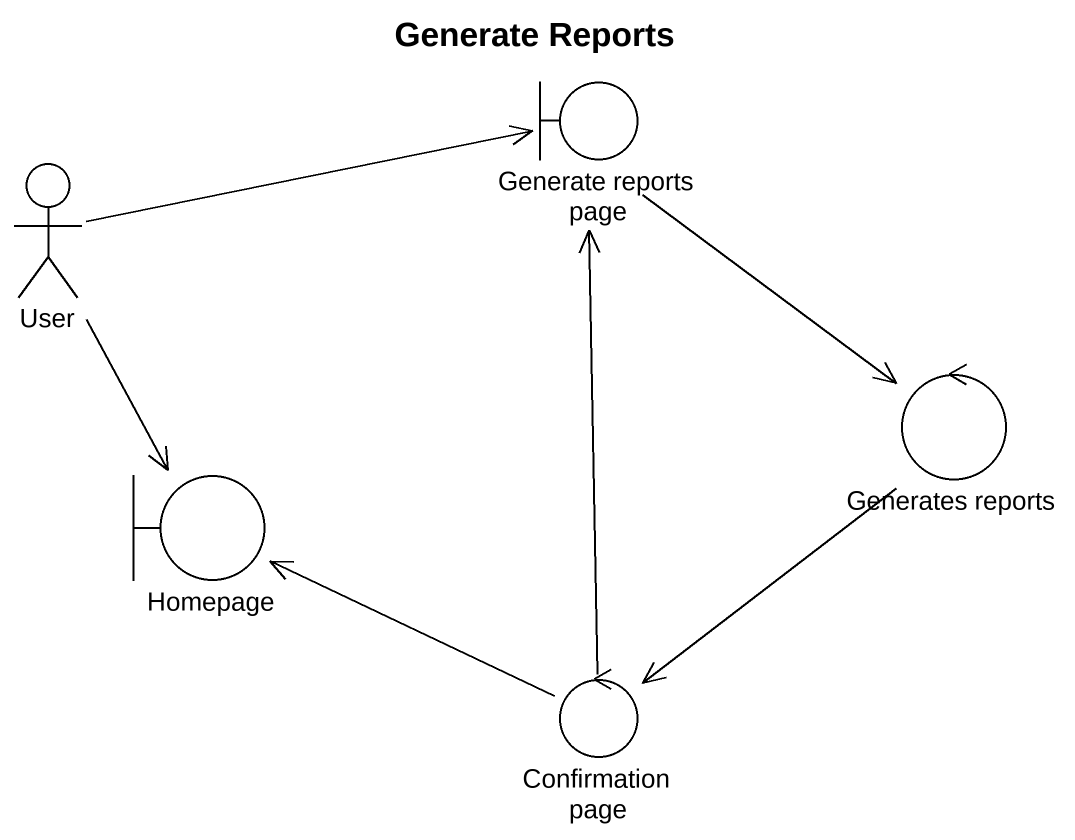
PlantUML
@startuml
title Generate Reports
boundary "Generate reports page" as Generate_reports_page
actor User
control "Generates reports" as Generates_reports
boundary Homepage
control "Confirmation page" as Confirmation_page
Generate_reports_page --> Generates_reports
User -right-> Generate_reports_page
User --> Homepage
Generates_reports --> Confirmation_page
Confirmation_page -up-> Generate_reports_page
Confirmation_page -left-> Homepage
@enduml
